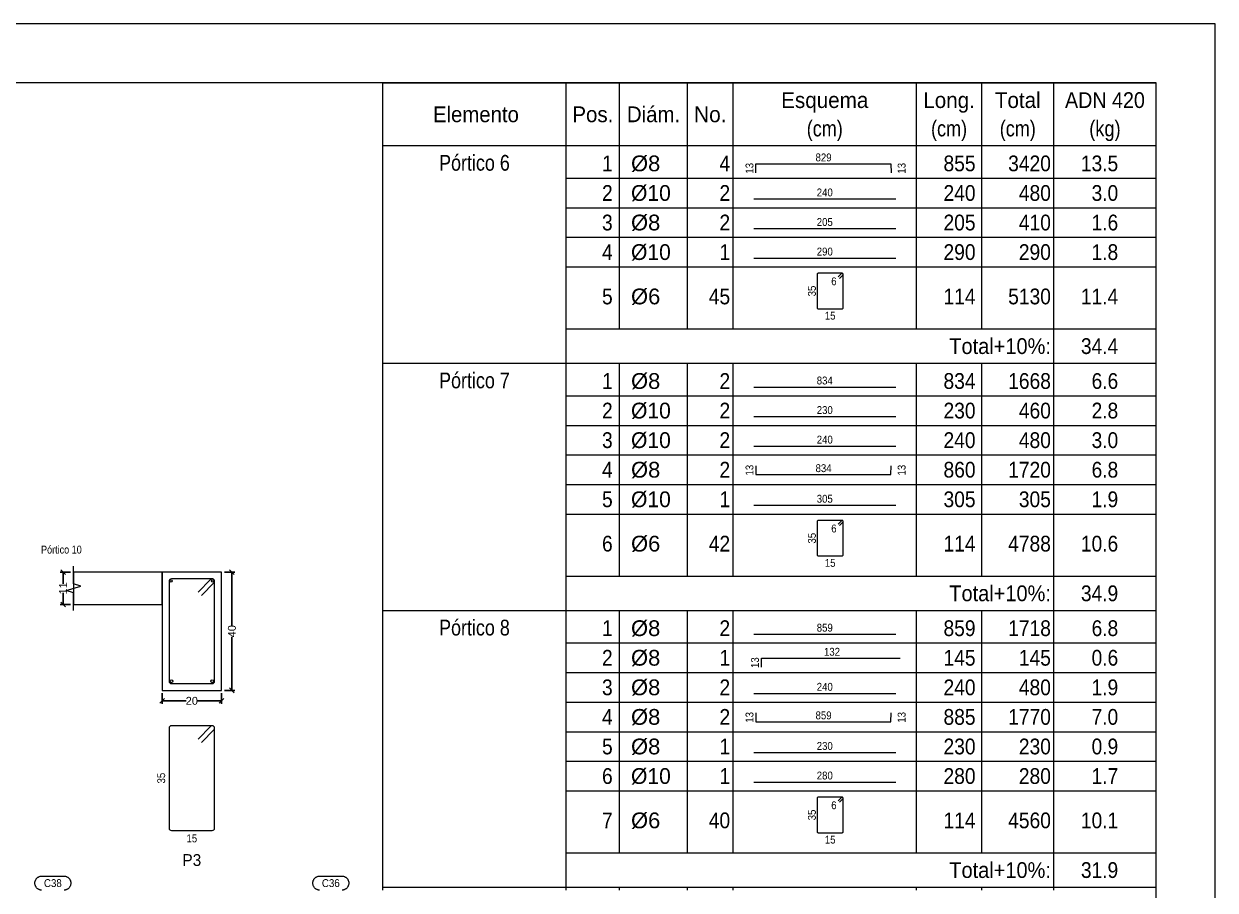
# Model space of a CAD drawing. Header units: millimetres. Extents: x 0 to 190, y -70 to 53.
# Drawn here: x 104.89 to 125.04, y -42.59 to -27.94 of the extents above; entities that cross this region are included whole.
import ezdxf
from ezdxf.enums import TextEntityAlignment as Align

# ---------------------------------------------------------------- set-up
doc = ezdxf.new("R2010")
doc.units = ezdxf.units.MM
for name, color, linetype, lineweight in [('ALZ_REF_REF_REFERENCIA', 3, 'Continuous', 9), ('ALZ_REF_REFERENCIA_PORTICO', 3, 'Continuous', 9), ('ALZ_REF_TEXTO_REF_REFERENCIA', 3, 'Continuous', 9), ('ARM_LONGITUDINAL_Ø10', 103, 'Continuous', 9), ('ARM_LONGITUDINAL_Ø8', 32, 'Continuous', 9), ('ARM_TRANSVERSAL_Ø6', 151, 'Continuous', 9), ('DESPIECES_TABLA', 7, 'Continuous', 9), ('RECUAD_LIMITES', 2, 'Continuous', 0), ('RECUAD_MARCO', 1, 'Continuous', 20), ('SEC_CONT_FORJADOS_SECCION', 8, 'Continuous', 9), ('SEC_CONT_VIG_HORMIGON_SECCION', 2, 'Continuous', 9), ('SEC_COTAS_SEC_DIM_VIGA', 122, 'Continuous', 0), ('SEC_COTAS_TEXTOS_DESPIECE_ESTRIBADO', 122, 'Continuous', 0), ('SEC_REF_TXT_POSICIONES_ARM_ESTRIBOS', 1, 'Continuous', 9), ('TABLAS', 1, 'Continuous', 9), ('TEXTO_TABLAS', 1, 'Continuous', 0), ('TEXTOS_COTAS_DESPIECES_TABLA', 1, 'Continuous', 0)]:
    doc.layers.add(name, color=color, linetype=linetype, lineweight=lineweight)
doc.styles.add('CYPETXT_0.2_romans', font='arial.ttf', dxfattribs={"height": 0.133333})
doc.styles.add('CYPETXT_romans', font='arial.ttf', dxfattribs={"height": 0.2})
doc.dimstyles.new('cype_oblique', dxfattribs={"dimtxt": 0.18, "dimasz": 0.18, "dimexe": 0.05, "dimexo": 0.05, "dimgap": 0, "dimtad": 0, "dimdec": 4, "dimzin": 0, "dimdsep": 46, "dimtxsty": 'CYPETXT_0.2_romans', "dimblk": 'OBLIQUE', "dimtsz": 0.04, "dimcen": 0.09, "dimadec": 0, "dimazin": 0, "dimtfac": 1, "dimtdec": 4, "dimtofl": 0, "dimtmove": 2, "dimatfit": 3, "dimfxl": 1, "dimtolj": 1, "dimtzin": 0, "dimarcsym": 0})

# ---------------------------------------------------------------- blocks, each defined once
blk = doc.blocks.new('*D348')
at = {"layer": 'Defpoints', "color": 0, "transparency": 16777216}
for p in [(107.23, -39.214), (108.23, -39.214), (108.23, -39.392)]:
    blk.add_point(p, dxfattribs=at)
at = {"layer": 'SEC_COTAS_SEC_DIM_VIGA', "color": 0, "lineweight": -2, "transparency": 16777216}
for p, q in [((107.23, -39.264), (107.23, -39.442)), ((108.23, -39.264), (108.23, -39.442)), ((107.19, -39.432), (107.27, -39.352)), ((107.23, -39.392), (107.634, -39.392)), ((108.23, -39.392), (107.827, -39.392)), ((108.19, -39.432), (108.27, -39.352))]:
    blk.add_line(p, q, dxfattribs=at)
at = {"layer": 'SEC_COTAS_SEC_DIM_VIGA', "color": 0, "transparency": 16777216, "insert": (107.73, -39.392), "char_height": 0.1333, "attachment_point": 5, "style": 'CYPETXT_0.2_romans'}
blk.add_mtext('\\A1;20', dxfattribs=at)
blk = doc.blocks.new('_OBLIQUE')
at = {"color": 0, "linetype": 'ByBlock', "lineweight": -2}
blk.add_line((-0.5, -0.5), (0.5, 0.5), dxfattribs=at)
blk = doc.blocks.new('*D349')
at = {"layer": 'Defpoints', "color": 0, "transparency": 16777216}
for p in [(105.553, -37.214), (105.73, -37.214), (105.73, -37.764)]:
    blk.add_point(p, dxfattribs=at)
at = {"layer": 'SEC_COTAS_SEC_DIM_VIGA', "color": 0, "lineweight": -2, "transparency": 16777216}
for p, q in [((105.68, -37.214), (105.503, -37.214)), ((105.593, -37.254), (105.513, -37.174)), ((105.553, -37.214), (105.553, -37.413)), ((105.553, -37.764), (105.553, -37.566)), ((105.68, -37.764), (105.503, -37.764)), ((105.593, -37.804), (105.513, -37.724))]:
    blk.add_line(p, q, dxfattribs=at)
at = {"layer": 'SEC_COTAS_SEC_DIM_VIGA', "color": 0, "transparency": 16777216, "insert": (105.553, -37.489), "char_height": 0.1333, "attachment_point": 5, "rotation": 90, "style": 'CYPETXT_0.2_romans'}
blk.add_mtext('\\A1;11', dxfattribs=at)
blk = doc.blocks.new('*D350')
at = {"layer": 'Defpoints', "color": 0, "transparency": 16777216}
for p in [(108.23, -37.214), (108.408, -37.214), (108.23, -39.214)]:
    blk.add_point(p, dxfattribs=at)
at = {"layer": 'SEC_COTAS_SEC_DIM_VIGA', "color": 0, "lineweight": -2, "transparency": 16777216}
for p, q in [((108.28, -37.214), (108.458, -37.214)), ((108.448, -37.254), (108.368, -37.174)), ((108.408, -37.214), (108.408, -38.116)), ((108.408, -39.214), (108.408, -38.312)), ((108.28, -39.214), (108.458, -39.214)), ((108.448, -39.254), (108.368, -39.174))]:
    blk.add_line(p, q, dxfattribs=at)
at = {"layer": 'SEC_COTAS_SEC_DIM_VIGA', "color": 0, "transparency": 16777216, "insert": (108.408, -38.214), "char_height": 0.1333, "attachment_point": 5, "rotation": 90, "style": 'CYPETXT_0.2_romans'}
blk.add_mtext('\\A1;40', dxfattribs=at)

msp = doc.modelspace()

# ---------------------------------------------------------------- linework, layer by layer
at = {"layer": 'ALZ_REF_REF_REFERENCIA'}
for points in [[(105.18828, -42.59351), (105.1803, -42.59271), (105.17239, -42.59137), (105.16459, -42.58951), (105.15693, -42.58714), (105.14945, -42.58426), (105.14218, -42.58088), (105.13514, -42.57703), (105.12838, -42.57271), (105.12193, -42.56795), (105.1158, -42.56278), (105.11004, -42.5572), (105.10466, -42.55125), (105.09969, -42.54496), (105.09515, -42.53835), (105.09106, -42.53145), (105.08745, -42.52429), (105.08432, -42.51691), (105.08168, -42.50933), (105.07957, -42.5016), (105.07797, -42.49374), (105.0769, -42.48579), (105.07636, -42.47779), (105.07636, -42.46977), (105.0769, -42.46177), (105.07797, -42.45382), (105.07957, -42.44596), (105.08168, -42.43822), (105.08432, -42.43065), (105.08745, -42.42326), (105.09106, -42.41611), (105.09515, -42.40921), (105.09969, -42.4026), (105.10466, -42.3963), (105.11004, -42.39035), (105.1158, -42.38478), (105.12193, -42.3796), (105.12838, -42.37484), (105.13514, -42.37053), (105.14218, -42.36667), (105.14945, -42.3633), (105.15693, -42.36042), (105.16459, -42.35804), (105.17239, -42.35618), (105.1803, -42.35485), (105.18828, -42.35405), (105.1963, -42.35378), (105.5643, -42.35378), (105.5643, -42.35378), (105.57231, -42.35405), (105.58029, -42.35485), (105.5882, -42.35618), (105.596, -42.35804), (105.60366, -42.36042), (105.61114, -42.3633), (105.61842, -42.36667), (105.62545, -42.37053), (105.63221, -42.37484), (105.63867, -42.3796), (105.64479, -42.38478), (105.65056, -42.39035), (105.65593, -42.3963), (105.66091, -42.4026), (105.66544, -42.40921), (105.66953, -42.41611), (105.67315, -42.42326), (105.67628, -42.43065), (105.67891, -42.43822), (105.68103, -42.44596), (105.68263, -42.45382), (105.68369, -42.46177), (105.68423, -42.46977), (105.68423, -42.47779), (105.68369, -42.48579), (105.68263, -42.49374), (105.68103, -42.5016), (105.67891, -42.50933), (105.67628, -42.51691), (105.67315, -42.52429), (105.66953, -42.53145), (105.66544, -42.53835), (105.66091, -42.54496), (105.65593, -42.55125), (105.65056, -42.5572), (105.64479, -42.56278), (105.63867, -42.56795), (105.63221, -42.57271), (105.62545, -42.57703), (105.61842, -42.58088), (105.61114, -42.58426), (105.60366, -42.58714), (105.596, -42.58951), (105.5882, -42.59137), (105.58029, -42.59271), (105.57231, -42.59351)], [(109.88828, -42.59351), (109.8803, -42.59271), (109.87239, -42.59137), (109.86459, -42.58951), (109.85693, -42.58714), (109.84945, -42.58426), (109.84218, -42.58088), (109.83514, -42.57703), (109.82838, -42.57271), (109.82193, -42.56795), (109.8158, -42.56278), (109.81004, -42.5572), (109.80466, -42.55125), (109.79969, -42.54496), (109.79515, -42.53835), (109.79106, -42.53145), (109.78745, -42.52429), (109.78432, -42.51691), (109.78168, -42.50933), (109.77957, -42.5016), (109.77797, -42.49374), (109.7769, -42.48579), (109.77636, -42.47779), (109.77636, -42.46977), (109.7769, -42.46177), (109.77797, -42.45382), (109.77957, -42.44596), (109.78168, -42.43822), (109.78432, -42.43065), (109.78745, -42.42326), (109.79106, -42.41611), (109.79515, -42.40921), (109.79969, -42.4026), (109.80466, -42.3963), (109.81004, -42.39035), (109.8158, -42.38478), (109.82193, -42.3796), (109.82838, -42.37484), (109.83514, -42.37053), (109.84218, -42.36667), (109.84945, -42.3633), (109.85693, -42.36042), (109.86459, -42.35804), (109.87239, -42.35618), (109.8803, -42.35485), (109.88828, -42.35405), (109.8963, -42.35378), (110.2643, -42.35378), (110.2643, -42.35378), (110.27231, -42.35405), (110.28029, -42.35485), (110.2882, -42.35618), (110.296, -42.35804), (110.30366, -42.36042), (110.31114, -42.3633), (110.31842, -42.36667), (110.32545, -42.37053), (110.33221, -42.37484), (110.33867, -42.3796), (110.34479, -42.38478), (110.35056, -42.39035), (110.35593, -42.3963), (110.36091, -42.4026), (110.36544, -42.40921), (110.36953, -42.41611), (110.37315, -42.42326), (110.37628, -42.43065), (110.37891, -42.43822), (110.38103, -42.44596), (110.38263, -42.45382), (110.38369, -42.46177), (110.38423, -42.46977), (110.38423, -42.47779), (110.38369, -42.48579), (110.38263, -42.49374), (110.38103, -42.5016), (110.37891, -42.50933), (110.37628, -42.51691), (110.37315, -42.52429), (110.36953, -42.53145), (110.36544, -42.53835), (110.36091, -42.54496), (110.35593, -42.55125), (110.35056, -42.5572), (110.34479, -42.56278), (110.33867, -42.56795), (110.33221, -42.57271), (110.32545, -42.57703), (110.31842, -42.58088), (110.31114, -42.58426), (110.30366, -42.58714), (110.296, -42.58951), (110.2882, -42.59137), (110.28029, -42.59271), (110.27231, -42.59351)]]:
    msp.add_lwpolyline(points, dxfattribs=at)
at = {"layer": 'ARM_LONGITUDINAL_Ø10'}
for centre in [(107.3853, -39.05944), (108.0753, -39.05944)]:
    msp.add_circle(centre, 0.025, dxfattribs=at)
at = {"layer": 'ARM_LONGITUDINAL_Ø8'}
for centre in [(107.3803, -37.36444), (108.0803, -37.36444)]:
    msp.add_circle(centre, 0.02, dxfattribs=at)
at = {"layer": 'ARM_TRANSVERSAL_Ø6'}
for points in [[(107.89145, -37.60986), (108.10766, -37.39296), (108.11094, -37.3876), (108.11334, -37.3818), (108.1148, -37.3757), (108.1153, -37.36944), (108.11453, -37.36164), (108.11225, -37.35414), (108.10856, -37.34722), (108.10358, -37.34116), (108.09752, -37.33618), (108.0906, -37.33249), (108.0831, -37.33021), (108.0753, -37.32944), (107.3853, -37.32944), (107.36999, -37.33249), (107.35701, -37.34116), (107.34834, -37.35414), (107.3453, -37.36944), (107.3453, -39.05944), (107.34834, -39.07475), (107.35701, -39.08773), (107.36999, -39.0964), (107.3853, -39.09944), (108.0753, -39.09944), (108.0906, -39.0964), (108.10358, -39.08773), (108.11225, -39.07475), (108.1153, -39.05944), (108.1153, -37.36944), (108.11453, -37.36164), (108.11225, -37.35414), (108.10856, -37.34722), (108.10358, -37.34116), (108.09752, -37.33618), (108.0906, -37.33249), (108.0831, -37.33021), (108.0753, -37.32944), (108.06749, -37.33021), (108.05999, -37.33249), (108.05307, -37.33618), (108.04701, -37.34116), (107.83488, -37.55329)], [(107.89145, -40.09419), (108.10766, -39.87729), (108.11094, -39.87194), (108.11334, -39.86614), (108.1148, -39.86003), (108.1153, -39.85378), (108.11453, -39.84597), (108.11225, -39.83847), (108.10856, -39.83155), (108.10358, -39.82549), (108.09752, -39.82052), (108.0906, -39.81682), (108.0831, -39.81455), (108.0753, -39.81378), (107.3853, -39.81378), (107.36999, -39.81682), (107.35701, -39.82549), (107.34834, -39.83847), (107.3453, -39.85378), (107.3453, -41.54378), (107.34834, -41.55908), (107.35701, -41.57206), (107.36999, -41.58073), (107.3853, -41.58378), (108.0753, -41.58378), (108.0906, -41.58073), (108.10358, -41.57206), (108.11225, -41.55908), (108.1153, -41.54378), (108.1153, -39.85378), (108.11453, -39.84597), (108.11225, -39.83847), (108.10856, -39.83155), (108.10358, -39.82549), (108.09752, -39.82052), (108.0906, -39.81682), (108.0831, -39.81455), (108.0753, -39.81378), (108.06749, -39.81455), (108.05999, -39.81682), (108.05307, -39.82052), (108.04701, -39.82549), (107.83488, -40.03762)]]:
    msp.add_lwpolyline(points, dxfattribs=at)
at = {"layer": 'DESPIECES_TABLA'}
for points in [[(117.26861, -30.4606), (117.26861, -30.3106), (119.55122, -30.3106), (119.55785, -30.4606)], [(117.23323, -30.90524), (119.63323, -30.90524)], [(117.23323, -31.40524), (119.63323, -31.40524)], [(117.23323, -31.90524), (119.63323, -31.90524)], [(118.68277, -32.24751), (118.7389, -32.19138), (118.74107, -32.18874), (118.74269, -32.18572), (118.74368, -32.18244), (118.74402, -32.17904), (118.74368, -32.17563), (118.74269, -32.17235), (118.74107, -32.16933), (118.7389, -32.16669), (118.73625, -32.16452), (118.73324, -32.1629), (118.72996, -32.16191), (118.72655, -32.16157), (118.32293, -32.16157), (118.31625, -32.1629), (118.31058, -32.16669), (118.30679, -32.17235), (118.30547, -32.17904), (118.30547, -32.74411), (118.30679, -32.75079), (118.31058, -32.75646), (118.31625, -32.76024), (118.32293, -32.76157), (118.72655, -32.76157), (118.73324, -32.76024), (118.7389, -32.75646), (118.74269, -32.75079), (118.74402, -32.74411), (118.74402, -32.17904), (118.74368, -32.17563), (118.74269, -32.17235), (118.74107, -32.16933), (118.7389, -32.16669), (118.73625, -32.16452), (118.73324, -32.1629), (118.72996, -32.16191), (118.72655, -32.16157), (118.72315, -32.16191), (118.71987, -32.1629), (118.71685, -32.16452), (118.7142, -32.16669), (118.65807, -32.22282)], [(117.23323, -34.08524), (119.63323, -34.08524)], [(117.23323, -34.58524), (119.63323, -34.58524)], [(117.23323, -35.08524), (119.63323, -35.08524)], [(117.26861, -35.4156), (117.26861, -35.5656), (119.55126, -35.5656), (119.55785, -35.4156)], [(117.23323, -36.08524), (119.63323, -36.08524)], [(118.68277, -36.42751), (118.7389, -36.37138), (118.74107, -36.36874), (118.74269, -36.36572), (118.74368, -36.36244), (118.74402, -36.35904), (118.74368, -36.35563), (118.74269, -36.35235), (118.74107, -36.34933), (118.7389, -36.34669), (118.73625, -36.34452), (118.73324, -36.3429), (118.72996, -36.34191), (118.72655, -36.34157), (118.32293, -36.34157), (118.31625, -36.3429), (118.31058, -36.34669), (118.30679, -36.35235), (118.30547, -36.35904), (118.30547, -36.92411), (118.30679, -36.93079), (118.31058, -36.93646), (118.31625, -36.94024), (118.32293, -36.94157), (118.72655, -36.94157), (118.73324, -36.94024), (118.7389, -36.93646), (118.74269, -36.93079), (118.74402, -36.92411), (118.74402, -36.35904), (118.74368, -36.35563), (118.74269, -36.35235), (118.74107, -36.34933), (118.7389, -36.34669), (118.73625, -36.34452), (118.73324, -36.3429), (118.72996, -36.34191), (118.72655, -36.34157), (118.72315, -36.34191), (118.71987, -36.3429), (118.71685, -36.34452), (118.7142, -36.34669), (118.65807, -36.40282)], [(117.23323, -38.26524), (119.63323, -38.26524)], [(117.36159, -38.82085), (117.36159, -38.67085), (119.70709, -38.67085)], [(117.23323, -39.26524), (119.63323, -39.26524)], [(117.26862, -39.59561), (117.26862, -39.74561), (119.55144, -39.74561), (119.55784, -39.59561)], [(117.23323, -40.26524), (119.63323, -40.26524)], [(117.23323, -40.76524), (119.63323, -40.76524)], [(118.68277, -41.10751), (118.7389, -41.05138), (118.74107, -41.04874), (118.74269, -41.04572), (118.74368, -41.04244), (118.74402, -41.03904), (118.74368, -41.03563), (118.74269, -41.03235), (118.74107, -41.02933), (118.7389, -41.02669), (118.73625, -41.02452), (118.73324, -41.0229), (118.72996, -41.02191), (118.72655, -41.02157), (118.32293, -41.02157), (118.31625, -41.0229), (118.31058, -41.02669), (118.30679, -41.03235), (118.30547, -41.03904), (118.30547, -41.60411), (118.30679, -41.61079), (118.31058, -41.61646), (118.31625, -41.62024), (118.32293, -41.62157), (118.72655, -41.62157), (118.73324, -41.62024), (118.7389, -41.61646), (118.74269, -41.61079), (118.74402, -41.60411), (118.74402, -41.03904), (118.74368, -41.03563), (118.74269, -41.03235), (118.74107, -41.02933), (118.7389, -41.02669), (118.73625, -41.02452), (118.73324, -41.0229), (118.72996, -41.02191), (118.72655, -41.02157), (118.72315, -41.02191), (118.71987, -41.0229), (118.71685, -41.02452), (118.7142, -41.02669), (118.65807, -41.08282)]]:
    msp.add_lwpolyline(points, dxfattribs=at)
at = {"layer": 'RECUAD_LIMITES'}
msp.add_lwpolyline([(65.63523, -69.94324), (125.03523, -69.94324), (125.03523, -27.94324), (65.63523, -27.94324), (65.63523, -69.94324)], close=True, dxfattribs=at)
at = {"layer": 'RECUAD_MARCO'}
msp.add_lwpolyline([(68.13523, -68.94324), (124.03523, -68.94324), (124.03523, -28.94324), (68.13523, -28.94324), (68.13523, -68.94324)], close=True, dxfattribs=at)
at = {"layer": 'SEC_CONT_FORJADOS_SECCION'}
for points in [[(105.7303, -37.86444), (105.7303, -37.56444), (105.6053, -37.52694), (105.8553, -37.45194), (105.7303, -37.41444), (105.7303, -37.11444)], [(105.7303, -37.76444), (107.2303, -37.76444), (107.2303, -37.21444), (105.7303, -37.21444)]]:
    msp.add_lwpolyline(points, dxfattribs=at)
at = {"layer": 'SEC_CONT_FORJADOS_SECCION', "color": 254, "true_color": 0xdad7d3}
msp.add_lwpolyline([(105.7303, -37.76444), (107.2303, -37.76444), (107.2303, -37.21444), (105.7303, -37.21444)], close=True, dxfattribs=at)
at = {"layer": 'SEC_CONT_VIG_HORMIGON_SECCION'}
msp.add_lwpolyline([(108.2303, -37.21444), (107.2303, -37.21444), (107.2303, -39.21444), (108.2303, -39.21444), (108.2303, -37.21444)], close=True, dxfattribs=at)
at = {"layer": 'TABLAS'}
for p, q in [((110.95923, -30.05324), (110.95923, -28.94324)), ((110.95923, -28.94324), (124.03523, -28.94324)), ((114.05923, -30.05324), (114.05923, -28.94324)), ((114.96323, -30.05324), (114.96323, -28.94324)), ((116.11123, -30.05324), (116.11123, -28.94324)), ((116.88323, -30.05324), (116.88323, -28.94324)), ((119.98323, -30.05324), (119.98323, -28.94324)), ((121.08723, -30.05324), (121.08723, -28.94324)), ((122.30723, -30.05324), (122.30723, -28.94324)), ((124.03523, -30.05324), (124.03523, -28.94324)), ((110.95923, -30.00324), (124.03523, -30.00324)), ((110.95923, -33.63324), (110.95923, -30.05324)), ((114.05923, -33.63324), (114.05923, -30.05324)), ((114.96323, -33.10324), (114.96323, -30.05324)), ((116.11123, -33.10324), (116.11123, -30.05324)), ((116.88323, -33.10324), (116.88323, -30.05324)), ((119.98323, -33.10324), (119.98323, -30.05324)), ((121.08723, -33.10324), (121.08723, -30.05324)), ((122.30723, -33.63324), (122.30723, -30.05324)), ((124.03523, -33.63324), (124.03523, -30.05324)), ((114.05923, -33.10324), (124.03523, -33.10324)), ((110.95923, -33.73324), (110.95923, -33.63324)), ((114.05923, -33.73324), (114.05923, -33.63324)), ((122.30723, -33.73324), (122.30723, -33.63324)), ((124.03523, -33.73324), (124.03523, -33.63324)), ((110.95923, -33.68324), (124.03523, -33.68324)), ((110.95923, -37.81324), (110.95923, -33.73324)), ((114.05923, -37.81324), (114.05923, -33.73324)), ((114.96323, -33.73324), (114.96323, -33.68324)), ((114.96323, -37.28324), (114.96323, -33.73324)), ((116.11123, -33.73324), (116.11123, -33.68324)), ((116.11123, -37.28324), (116.11123, -33.73324)), ((116.88323, -33.73324), (116.88323, -33.68324)), ((116.88323, -37.28324), (116.88323, -33.73324)), ((119.98323, -33.73324), (119.98323, -33.68324)), ((119.98323, -37.28324), (119.98323, -33.73324)), ((121.08723, -33.73324), (121.08723, -33.68324)), ((121.08723, -37.28324), (121.08723, -33.73324)), ((122.30723, -37.81324), (122.30723, -33.73324)), ((124.03523, -37.81324), (124.03523, -33.73324)), ((114.05923, -37.28324), (124.03523, -37.28324)), ((110.95923, -37.91324), (110.95923, -37.81324)), ((110.95923, -37.86324), (124.03523, -37.86324)), ((114.05923, -37.91324), (114.05923, -37.81324)), ((114.96323, -37.91324), (114.96323, -37.86324)), ((116.11123, -37.91324), (116.11123, -37.86324)), ((116.88323, -37.91324), (116.88323, -37.86324)), ((119.98323, -37.91324), (119.98323, -37.86324)), ((121.08723, -37.91324), (121.08723, -37.86324)), ((122.30723, -37.91324), (122.30723, -37.81324)), ((124.03523, -37.91324), (124.03523, -37.81324)), ((110.95923, -42.49324), (110.95923, -37.91324)), ((114.05923, -42.49324), (114.05923, -37.91324)), ((114.96323, -41.96324), (114.96323, -37.91324)), ((116.11123, -41.96324), (116.11123, -37.91324)), ((116.88323, -41.96324), (116.88323, -37.91324)), ((119.98323, -41.96324), (119.98323, -37.91324)), ((121.08723, -41.96324), (121.08723, -37.91324)), ((122.30723, -42.49324), (122.30723, -37.91324)), ((124.03523, -42.49324), (124.03523, -37.91324)), ((114.05923, -41.96324), (124.03523, -41.96324)), ((110.95923, -42.59324), (110.95923, -42.49324)), ((114.05923, -42.59324), (114.05923, -42.49324)), ((122.30723, -42.59324), (122.30723, -42.49324)), ((124.03523, -42.59324), (124.03523, -42.49324)), ((110.95923, -42.54324), (124.03523, -42.54324)), ((114.96323, -42.59324), (114.96323, -42.54324)), ((116.11123, -42.59324), (116.11123, -42.54324)), ((116.88323, -42.59324), (116.88323, -42.54324)), ((119.98323, -42.59324), (119.98323, -42.54324)), ((121.08723, -42.59324), (121.08723, -42.54324))]:
    msp.add_line(p, q, dxfattribs=at)
at = {"layer": 'TEXTO_TABLAS'}
for p, q in [((114.05923, -30.55324), (124.03523, -30.55324)), ((114.05923, -31.05324), (124.03523, -31.05324)), ((114.05923, -31.55324), (124.03523, -31.55324)), ((114.05923, -32.05324), (124.03523, -32.05324)), ((114.05923, -34.23324), (124.03523, -34.23324)), ((114.05923, -34.73324), (124.03523, -34.73324)), ((114.05923, -35.23324), (124.03523, -35.23324)), ((114.05923, -35.73324), (124.03523, -35.73324)), ((114.05923, -36.23324), (124.03523, -36.23324)), ((114.05923, -38.41324), (124.03523, -38.41324)), ((114.05923, -38.91324), (124.03523, -38.91324)), ((114.05923, -39.41324), (124.03523, -39.41324)), ((114.05923, -39.91324), (124.03523, -39.91324)), ((114.05923, -40.41324), (124.03523, -40.41324)), ((114.05923, -40.91324), (124.03523, -40.91324))]:
    msp.add_line(p, q, dxfattribs=at)

# ---------------------------------------------------------------- texts
at = {"layer": 'ALZ_REF_REFERENCIA_PORTICO', "style": 'CYPETXT_romans', "width": 0.820327}
msp.add_text('Pórtico 10', height=0.133333, dxfattribs=at).set_placement((105.1803, -36.83444), align=Align.MIDDLE_LEFT)
at = {"layer": 'ALZ_REF_TEXTO_REF_REFERENCIA', "style": 'CYPETXT_romans', "width": 0.8832}
for s, p in [('C38', (105.3803, -42.47378)), ('C36', (110.0803, -42.47378))]:
    msp.add_text(s, height=0.133333, dxfattribs=at).set_placement(p, align=Align.MIDDLE_CENTER)
at = {"layer": 'SEC_COTAS_TEXTOS_DESPIECE_ESTRIBADO', "style": 'CYPETXT_romans', "width": 0.872274}
msp.add_text('35', height=0.133333, rotation=90, dxfattribs=at).set_placement((107.27863, -40.69878), align=Align.CENTER)
msp.add_text('15', height=0.133333, dxfattribs=at).set_placement((107.7303, -41.65044), align=Align.TOP_CENTER)
at = {"layer": 'SEC_REF_TXT_POSICIONES_ARM_ESTRIBOS', "style": 'CYPETXT_romans', "width": 0.935124}
msp.add_text('P3', height=0.2, dxfattribs=at).set_placement((107.7303, -42.08378), align=Align.MIDDLE_CENTER)
at = {"layer": 'TEXTO_TABLAS', "style": 'CYPETXT_romans'}
for s, width, p in [('Esquema', 0.93681, (118.43323, -29.23324)), ('Long.', 0.9375, (120.53523, -29.23324)), ('Total', 0.935673, (121.69723, -29.23324)), ('ADN 420', 0.893197, (123.17123, -29.23324)), ('Elemento', 0.923378, (112.53423, -29.47324)), ('Pos.', 0.930268, (114.51123, -29.47324)), ('Diám.', 0.924488, (115.53723, -29.47324)), ('No.', 0.948905, (116.49723, -29.47324)), ('(cm)', 0.819001, (118.43323, -29.71324)), ('(cm)', 0.819001, (120.53523, -29.71324)), ('(cm)', 0.819001, (121.69723, -29.71324)), ('(kg)', 0.827954, (123.17123, -29.71324)), ('Pórtico 6', 0.813476, (112.50923, -30.29324)), ('Pórtico 7', 0.813476, (112.50923, -33.97324)), ('Pórtico 8', 0.813476, (112.50923, -38.15324))]:
    msp.add_text(s, height=0.266667, dxfattribs=dict(at, width=width)).set_placement(p, align=Align.MIDDLE_CENTER)
for s, height, width, p in [('1', 0.26667, 0.872274, (114.84723, -30.30324)), ('4', 0.26667, 0.872274, (116.83323, -30.30324)), ('855', 0.266667, 0.872274, (120.98323, -30.30324)), ('3420', 0.266667, 0.872274, (122.25723, -30.30324)), ('13.5', 0.266667, 0.869308, (123.39523, -30.30324)), ('2', 0.26667, 0.872274, (114.84723, -30.80324)), ('2', 0.26667, 0.872274, (116.83323, -30.80324)), ('240', 0.266667, 0.872274, (120.98323, -30.80324)), ('480', 0.266667, 0.872274, (122.25723, -30.80324)), ('3.0', 0.266667, 0.868127, (123.39523, -30.80324)), ('3', 0.26667, 0.872274, (114.84723, -31.30324)), ('2', 0.26667, 0.872274, (116.83323, -31.30324)), ('205', 0.266667, 0.872274, (120.98323, -31.30324)), ('410', 0.266667, 0.872274, (122.25723, -31.30324)), ('1.6', 0.266667, 0.868127, (123.39523, -31.30324)), ('4', 0.26667, 0.872274, (114.84723, -31.80324)), ('1', 0.26667, 0.872274, (116.83323, -31.80324)), ('290', 0.266667, 0.872274, (120.98323, -31.80324)), ('290', 0.266667, 0.872274, (122.25723, -31.80324)), ('1.8', 0.266667, 0.868127, (123.39523, -31.80324)), ('5', 0.26667, 0.872274, (114.84723, -32.55324)), ('45', 0.266667, 0.872274, (116.83323, -32.55324)), ('114', 0.266667, 0.872274, (120.98323, -32.55324)), ('5130', 0.266667, 0.872274, (122.25723, -32.55324)), ('11.4', 0.266667, 0.869308, (123.39523, -32.55324)), ('Total+10%:', 0.266667, 0.906671, (122.25723, -33.39324)), ('34.4', 0.266667, 0.869308, (123.39523, -33.39324)), ('1', 0.26667, 0.872274, (114.84723, -33.98324)), ('2', 0.26667, 0.872274, (116.83323, -33.98324)), ('834', 0.266667, 0.872274, (120.98323, -33.98324)), ('1668', 0.266667, 0.872274, (122.25723, -33.98324)), ('6.6', 0.266667, 0.868127, (123.39523, -33.98324)), ('2', 0.26667, 0.872274, (114.84723, -34.48324)), ('2', 0.26667, 0.872274, (116.83323, -34.48324)), ('230', 0.266667, 0.872274, (120.98323, -34.48324)), ('460', 0.266667, 0.872274, (122.25723, -34.48324)), ('2.8', 0.266667, 0.868127, (123.39523, -34.48324)), ('3', 0.26667, 0.872274, (114.84723, -34.98324)), ('2', 0.26667, 0.872274, (116.83323, -34.98324)), ('240', 0.266667, 0.872274, (120.98323, -34.98324)), ('480', 0.266667, 0.872274, (122.25723, -34.98324)), ('3.0', 0.266667, 0.868127, (123.39523, -34.98324)), ('4', 0.26667, 0.872274, (114.84723, -35.48324)), ('2', 0.26667, 0.872274, (116.83323, -35.48324)), ('860', 0.266667, 0.872274, (120.98323, -35.48324)), ('1720', 0.266667, 0.872274, (122.25723, -35.48324)), ('6.8', 0.266667, 0.868127, (123.39523, -35.48324)), ('5', 0.26667, 0.872274, (114.84723, -35.98324)), ('1', 0.26667, 0.872274, (116.83323, -35.98324)), ('305', 0.266667, 0.872274, (120.98323, -35.98324)), ('305', 0.266667, 0.872274, (122.25723, -35.98324)), ('1.9', 0.266667, 0.868127, (123.39523, -35.98324)), ('6', 0.26667, 0.872274, (114.84723, -36.73324)), ('42', 0.266667, 0.872274, (116.83323, -36.73324)), ('114', 0.266667, 0.872274, (120.98323, -36.73324)), ('4788', 0.266667, 0.872274, (122.25723, -36.73324)), ('10.6', 0.266667, 0.869308, (123.39523, -36.73324)), ('Total+10%:', 0.266667, 0.906671, (122.25723, -37.57324)), ('34.9', 0.266667, 0.869308, (123.39523, -37.57324)), ('1', 0.26667, 0.872274, (114.84723, -38.16324)), ('2', 0.26667, 0.872274, (116.83323, -38.16324)), ('859', 0.266667, 0.872274, (120.98323, -38.16324)), ('1718', 0.266667, 0.872274, (122.25723, -38.16324)), ('6.8', 0.266667, 0.868127, (123.39523, -38.16324)), ('2', 0.26667, 0.872274, (114.84723, -38.66324)), ('1', 0.26667, 0.872274, (116.83323, -38.66324)), ('145', 0.266667, 0.872274, (120.98323, -38.66324)), ('145', 0.266667, 0.872274, (122.25723, -38.66324)), ('0.6', 0.266667, 0.868127, (123.39523, -38.66324)), ('3', 0.26667, 0.872274, (114.84723, -39.16324)), ('2', 0.26667, 0.872274, (116.83323, -39.16324)), ('240', 0.266667, 0.872274, (120.98323, -39.16324)), ('480', 0.266667, 0.872274, (122.25723, -39.16324)), ('1.9', 0.266667, 0.868127, (123.39523, -39.16324)), ('4', 0.26667, 0.872274, (114.84723, -39.66324)), ('2', 0.26667, 0.872274, (116.83323, -39.66324)), ('885', 0.266667, 0.872274, (120.98323, -39.66324)), ('1770', 0.266667, 0.872274, (122.25723, -39.66324)), ('7.0', 0.266667, 0.868127, (123.39523, -39.66324)), ('5', 0.26667, 0.872274, (114.84723, -40.16324)), ('1', 0.26667, 0.872274, (116.83323, -40.16324)), ('230', 0.266667, 0.872274, (120.98323, -40.16324)), ('230', 0.266667, 0.872274, (122.25723, -40.16324)), ('0.9', 0.266667, 0.868127, (123.39523, -40.16324)), ('6', 0.26667, 0.872274, (114.84723, -40.66324)), ('1', 0.26667, 0.872274, (116.83323, -40.66324)), ('280', 0.266667, 0.872274, (120.98323, -40.66324)), ('280', 0.266667, 0.872274, (122.25723, -40.66324)), ('1.7', 0.266667, 0.868127, (123.39523, -40.66324)), ('7', 0.26667, 0.872274, (114.84723, -41.41324)), ('40', 0.266667, 0.872274, (116.83323, -41.41324)), ('114', 0.266667, 0.872274, (120.98323, -41.41324)), ('4560', 0.266667, 0.872274, (122.25723, -41.41324)), ('10.1', 0.266667, 0.869308, (123.39523, -41.41324)), ('Total+10%:', 0.266667, 0.906671, (122.25723, -42.25324)), ('31.9', 0.266667, 0.869308, (123.39523, -42.25324))]:
    msp.add_text(s, height=height, dxfattribs=dict(at, width=width)).set_placement(p, align=Align.MIDDLE_RIGHT)
for s, width, p in [('%%c8', 0.99505, (115.15723, -30.30324)), ('%%c10', 0.955414, (115.15723, -30.80324)), ('%%c8', 0.99505, (115.15723, -31.30324)), ('%%c10', 0.955414, (115.15723, -31.80324)), ('%%c6', 0.99505, (115.15723, -32.55324)), ('%%c8', 0.99505, (115.15723, -33.98324)), ('%%c10', 0.955414, (115.15723, -34.48324)), ('%%c10', 0.955414, (115.15723, -34.98324)), ('%%c8', 0.99505, (115.15723, -35.48324)), ('%%c10', 0.955414, (115.15723, -35.98324)), ('%%c6', 0.99505, (115.15723, -36.73324)), ('%%c8', 0.99505, (115.15723, -38.16324)), ('%%c8', 0.99505, (115.15723, -38.66324)), ('%%c8', 0.99505, (115.15723, -39.16324)), ('%%c8', 0.99505, (115.15723, -39.66324)), ('%%c8', 0.99505, (115.15723, -40.16324)), ('%%c10', 0.955414, (115.15723, -40.66324)), ('%%c6', 0.99505, (115.15723, -41.41324))]:
    msp.add_text(s, height=0.266667, dxfattribs=dict(at, width=width)).set_placement(p, align=Align.MIDDLE_LEFT)
at = {"layer": 'TEXTOS_COTAS_DESPIECES_TABLA', "style": 'CYPETXT_romans', "width": 0.872274}
for s, p in [('829', (118.41323, -30.26887)), ('240', (118.43323, -30.86124)), ('205', (118.43323, -31.36124)), ('290', (118.43323, -31.86124)), ('834', (118.43323, -34.04124)), ('230', (118.43323, -34.54124)), ('240', (118.43323, -35.04124)), ('834', (118.41323, -35.52387)), ('305', (118.43323, -36.04124)), ('859', (118.43323, -38.22124)), ('132', (118.55566, -38.62863)), ('240', (118.43323, -39.22124)), ('859', (118.41323, -39.70387)), ('230', (118.43323, -40.22124)), ('280', (118.43323, -40.72124))]:
    msp.add_text(s, height=0.133333, dxfattribs=at).set_placement(p, align=Align.CENTER)
for s, p in [('13', (117.22689, -30.3856)), ('35', (118.28245, -32.46157)), ('13', (117.22689, -35.4906)), ('35', (118.28245, -36.64157)), ('13', (117.31937, -38.74585)), ('13', (117.22689, -39.67061)), ('35', (118.28245, -41.32157))]:
    msp.add_text(s, height=0.133333, rotation=90, dxfattribs=at).set_placement(p, align=Align.CENTER)
for p in [(119.66624, -30.3856), (119.66624, -35.4906), (119.66624, -39.67061)]:
    msp.add_text('13', height=0.133333, rotation=90, dxfattribs=at).set_placement(p, align=Align.TOP_CENTER)
for p in [(118.63277, -32.29751), (118.63277, -36.47751), (118.63277, -41.15751)]:
    msp.add_text('6', height=0.13333, dxfattribs=at).set_placement(p, align=Align.MIDDLE_RIGHT)
for p in [(118.52474, -32.81157), (118.52474, -36.99157), (118.52474, -41.67157)]:
    msp.add_text('15', height=0.133333, dxfattribs=at).set_placement(p, align=Align.TOP_CENTER)

# ---------------------------------------------------------------- dimensions: what is measured, and where the dimension line sits
at = {"layer": 'SEC_COTAS_SEC_DIM_VIGA'}
for p1, p2, distance, text, picture, middle in [((105.7303, -37.76444), (105.7303, -37.21444), 0.17733, '11', '*D349', (105.55296, -37.48944)), ((108.2303, -39.21444), (108.2303, -37.21444), -0.17733, '40', '*D350', (108.40763, -38.21444)), ((107.2303, -39.21444), (108.2303, -39.21444), -0.17733, '20', '*D348', (107.7303, -39.39178))]:
    dim = msp.add_aligned_dim(p1=p1, p2=p2, distance=distance, text=text, dimstyle='cype_oblique', dxfattribs=at)
    dim.commit()
    dim.dimension.update_dxf_attribs({"geometry": picture, "text_midpoint": middle})

doc.saveas('drawing.dxf')
